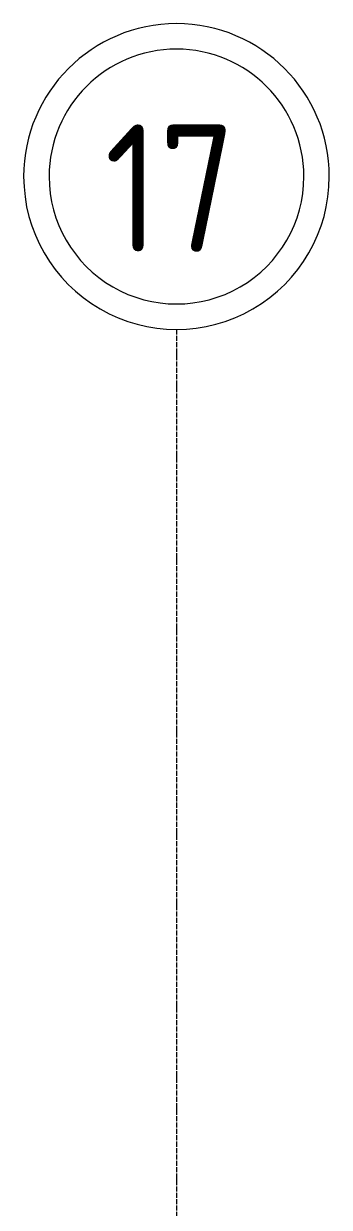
# Model space of a CAD drawing. Header units: millimetres. Extents: x -215207 to 92095, y -30385 to 123050.
# Drawn here: x -30492 to -29292, y 38094 to 42739 of the extents above; entities that cross this region are included whole.
import ezdxf

# ---------------------------------------------------------------- set-up
doc = ezdxf.new("R2010")
doc.units = ezdxf.units.MM
doc.linetypes.add('ADSK_Линия сетки', pattern=[25, 20, -2.5, 0, -2.5])
doc.layers.add('Оси', color=7, linetype='Continuous', lineweight=9)
doc.styles.add('GOST Common_2', font='GOST_Common.ttf', dxfattribs={"width": 0.9, "height": 90})

# ---------------------------------------------------------------- blocks, each defined once
blk = doc.blocks.new('Ось сетки - Круг_Ø12 мм 2-461932-План 1 этажа смеж')
at = {"layer": 'Оси', "lineweight": 20}
for radius, start, end in [(6, 360, 180), (5, 360, 180), (6, 180, 360), (5, 180, 360)]:
    blk.add_arc((0, 0), radius, start, end, dxfattribs=at)

msp = doc.modelspace()

# ---------------------------------------------------------------- linework, layer by layer
at = {"layer": 'Оси', "linetype": 'ADSK_Линия сетки'}
msp.add_line((-29892.5, 41539.2), (-29892.5, 17351.6), dxfattribs=at)

# ---------------------------------------------------------------- block references
at = {"layer": 'Оси', "lineweight": 20, "xscale": 99.99999999999993, "yscale": 99.99999999999993, "zscale": 99.99999999999993, "rotation": 180}
msp.add_blockref('Ось сетки - Круг_Ø12 мм 2-461932-План 1 этажа смеж', (-29892.5, 42139.2), dxfattribs=at)

# ---------------------------------------------------------------- texts
at = {"layer": 'Оси', "insert": (-30174.7, 42343.8), "char_height": 500, "width": 671.012, "attachment_point": 1, "style": 'GOST Common_2'}
msp.add_mtext('17', dxfattribs=at)

doc.saveas('drawing.dxf')
